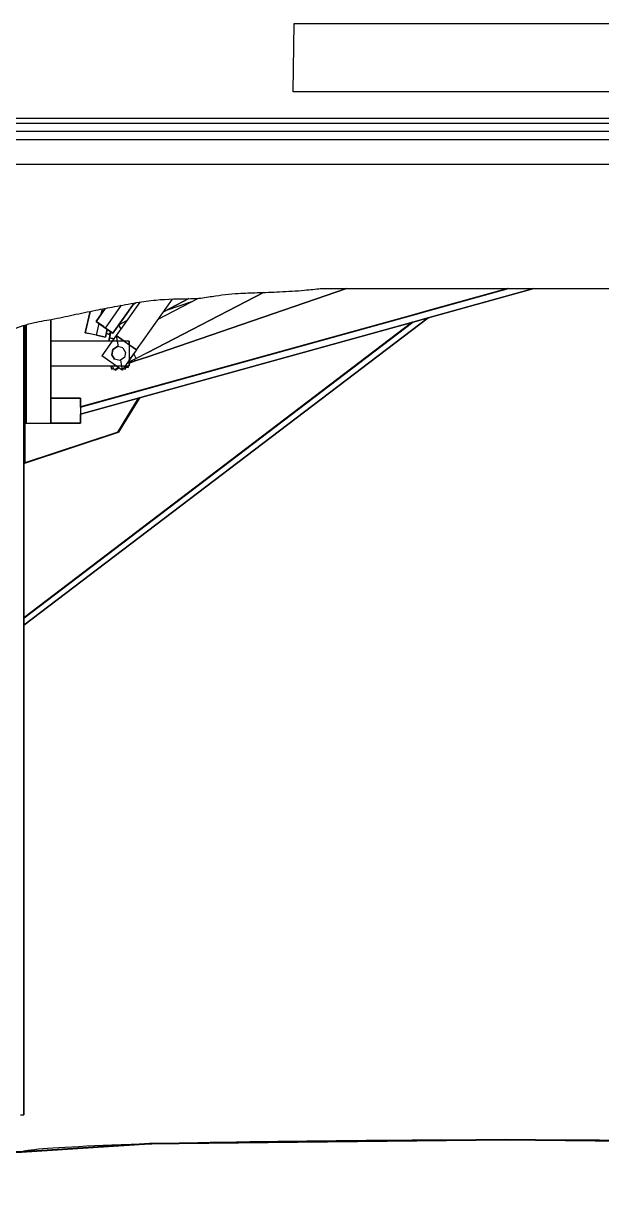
# Model space of a CAD drawing. Extents: x -43 to 90, y 6 to 81.
# Drawn here: x 58.02 to 61.52, y 61.09 to 68.19 of the extents above; entities that cross this region are included whole.
import ezdxf

# ---------------------------------------------------------------- set-up
doc = ezdxf.new("R2010")
doc.units = 0
doc.header["$LTSCALE"] = 0.1
doc.header["$MEASUREMENT"] = 0
doc.layers.add('cobertura nova', color=4, linetype='CONTINUOUS')
doc.layers.add('visto', color=9, linetype='CONTINUOUS')
doc.layers.add('cortado', color=7, linetype='CONTINUOUS', lineweight=40)

msp = doc.modelspace()

# ---------------------------------------------------------------- linework, layer by layer
at = {"layer": 'cobertura nova'}
for p, q in [((59.9748, 66.588), (58.7703, 66.1751)), ((58.7703, 66.1751), (59.9748, 66.588)), ((58.7703, 66.1751), (59.9748, 66.588)), ((59.9748, 66.588), (58.7703, 66.1751)), ((59.9748, 66.588), (58.7703, 66.1751)), ((58.7703, 66.1751), (59.9748, 66.588)), ((58.7703, 66.1751), (59.9748, 66.588)), ((59.9748, 66.588), (58.7703, 66.1751)), ((58.7703, 66.1751), (59.9748, 66.588)), ((60.9503, 66.5881), (60.4629, 66.4529)), ((60.4629, 66.4529), (60.9503, 66.5881)), ((60.955, 66.5881), (60.4675, 66.4529)), ((60.4675, 66.4107), (61.1074, 66.5881)), ((60.4675, 66.4529), (60.955, 66.5881)), ((61.1074, 66.5881), (60.4675, 66.4107)), ((60.4676, 66.4107), (61.1074, 66.5881)), ((58.723, 66.506), (58.6256, 66.3682)), ((58.6834, 66.4932), (58.7013, 66.5025)), ((58.7482, 66.2816), (58.9198, 66.5246)), ((58.7482, 66.2816), (58.9198, 66.5246)), ((58.7712, 66.2013), (59.4717, 66.5644)), ((59.4717, 66.5644), (58.7712, 66.2013)), ((58.8336, 66.4026), (59.0775, 66.529)), ((58.865, 66.447), (59.019, 66.5269)), ((58.865, 66.447), (59.0191, 66.5269)), ((59.0191, 66.5269), (58.865, 66.447)), ((58.865, 66.447), (59.0191, 66.5269)), ((59.0191, 66.5269), (58.865, 66.447)), ((59.0191, 66.5269), (58.865, 66.447)), ((58.865, 66.447), (59.0191, 66.5269)), ((59.0191, 66.5269), (58.865, 66.447)), ((58.865, 66.447), (59.0191, 66.5269)), ((58.865, 66.447), (59.0191, 66.5269)), ((59.0191, 66.5269), (58.865, 66.447)), ((58.865, 66.447), (59.0191, 66.5269)), ((59.0191, 66.5269), (58.865, 66.447)), ((59.0191, 66.5269), (58.865, 66.447)), ((59.0191, 66.5269), (58.865, 66.447)), ((58.865, 66.447), (59.0191, 66.5269)), ((58.865, 66.447), (59.0191, 66.5269)), ((59.0191, 66.5269), (58.865, 66.447)), ((58.865, 66.447), (59.0191, 66.5269)), ((59.0191, 66.5269), (58.865, 66.447)), ((58.865, 66.447), (59.0191, 66.5269)), ((59.0191, 66.5269), (58.865, 66.447)), ((58.865, 66.447), (59.0191, 66.5269)), ((58.865, 66.447), (59.0191, 66.5269)), ((58.865, 66.447), (59.0191, 66.5269)), ((58.865, 66.447), (59.0191, 66.5269)), ((59.0191, 66.5269), (58.865, 66.447)), ((58.865, 66.447), (59.0191, 66.5269)), ((58.865, 66.447), (59.0191, 66.5269)), ((59.0191, 66.5269), (58.865, 66.447)), ((58.865, 66.447), (59.0191, 66.5269)), ((58.865, 66.447), (59.0191, 66.5269)), ((59.0191, 66.5269), (58.865, 66.447)), ((59.0191, 66.5269), (58.865, 66.447)), ((59.0191, 66.5269), (58.865, 66.447)), ((58.865, 66.447), (59.0191, 66.5269)), ((58.865, 66.447), (59.0191, 66.5269)), ((59.0191, 66.5269), (58.865, 66.447)), ((59.0191, 66.5269), (58.865, 66.447)), ((58.8838, 66.4568), (59.044, 66.5117)), ((58.3925, 66.3207), (58.4209, 66.4497)), ((58.4209, 66.4497), (58.3925, 66.3207)), ((58.4573, 66.3891), (58.5128, 66.4677)), ((58.5128, 66.4677), (58.4573, 66.3891)), ((58.4892, 66.4343), (58.4959, 66.4645)), ((58.5145, 66.3487), (58.6118, 66.4865)), ((58.5591, 66.3172), (58.6884, 66.5003)), ((58.6884, 66.5003), (58.5591, 66.3172)), ((58.6884, 66.5003), (58.5591, 66.3172)), ((58.5591, 66.3172), (58.6884, 66.5003)), ((58.6884, 66.5003), (58.5591, 66.3172)), ((58.5591, 66.3172), (58.6884, 66.5003)), ((58.5591, 66.3172), (58.6884, 66.5003)), ((58.5591, 66.3172), (58.6884, 66.5003)), ((58.6884, 66.5003), (58.5591, 66.3172)), ((58.5591, 66.3172), (58.6884, 66.5003)), ((58.5591, 66.3172), (58.6884, 66.5003)), ((58.6884, 66.5003), (58.5591, 66.3172)), ((58.6884, 66.5003), (58.5591, 66.3172)), ((58.5591, 66.3172), (58.6884, 66.5003)), ((58.5591, 66.3172), (58.6884, 66.5003)), ((58.6884, 66.5003), (58.5591, 66.3172)), ((58.5591, 66.3172), (58.6884, 66.5003)), ((58.6884, 66.5003), (58.5591, 66.3172)), ((58.6884, 66.5003), (58.5591, 66.3172)), ((58.6884, 66.5003), (58.5591, 66.3172)), ((58.5591, 66.3172), (58.6884, 66.5003)), ((58.5591, 66.3172), (58.6884, 66.5003)), ((58.6884, 66.5003), (58.5591, 66.3172)), ((58.5591, 66.3172), (58.6884, 66.5003)), ((58.6884, 66.5003), (58.5591, 66.3172)), ((58.5591, 66.3172), (58.6884, 66.5003)), ((58.6884, 66.5003), (58.5591, 66.3172)), ((58.5591, 66.3172), (58.6884, 66.5003)), ((58.5591, 66.3172), (58.6884, 66.5003)), ((58.6884, 66.5003), (58.5591, 66.3172)), ((58.6884, 66.5003), (58.5591, 66.3172)), ((58.6884, 66.5003), (58.5591, 66.3172)), ((58.5591, 66.3172), (58.6884, 66.5003)), ((58.5591, 66.3172), (58.6884, 66.5003)), ((58.6884, 66.5003), (58.5591, 66.3172)), ((58.5591, 66.3172), (58.6884, 66.5003)), ((58.5591, 66.3172), (58.6884, 66.5003)), ((58.6884, 66.5003), (58.5591, 66.3172)), ((58.6884, 66.5003), (58.5591, 66.3172)), ((60.4629, 66.4529), (60.3712, 66.4275)), ((60.3712, 66.4275), (60.4629, 66.4529)), ((60.4675, 66.4529), (60.3759, 66.4275)), ((60.3759, 66.4275), (60.4675, 66.4529)), ((60.4675, 66.4107), (58.0209, 64.5487)), ((58.0209, 64.5487), (60.4675, 66.4107)), ((60.4675, 66.4107), (58.0209, 64.5487)), ((60.4675, 66.4107), (58.0209, 64.5487)), ((60.4675, 66.4107), (58.0209, 64.5487)), ((60.4675, 66.4107), (58.0209, 64.5487)), ((58.0209, 64.5487), (60.4675, 66.4107)), ((58.0209, 64.5487), (60.4675, 66.4107)), ((58.0209, 64.5909), (60.3759, 66.3853)), ((60.3759, 66.3853), (58.0209, 64.5909)), ((58.0209, 64.5945), (60.3686, 66.3832)), ((60.3686, 66.3832), (58.0209, 64.5945)), ((58.0209, 66.3648), (58.0209, 64.5909)), ((58.0209, 61.5842), (58.0209, 66.3648)), ((58.0209, 66.3648), (58.0209, 61.5842)), ((58.0289, 66.3673), (58.0289, 65.7733)), ((58.0289, 65.7733), (58.0289, 66.3673)), ((58.0335, 66.3687), (58.0335, 65.7733)), ((58.1835, 65.9233), (58.1835, 66.4006)), ((58.1835, 66.4006), (58.1835, 65.9233)), ((58.1835, 65.7733), (58.1835, 66.4006)), ((58.1835, 66.4006), (58.1835, 65.7733)), ((58.1835, 65.7733), (58.1835, 66.4006)), ((60.3759, 66.4275), (58.3635, 65.8694)), ((58.3635, 65.8694), (60.3759, 66.4275)), ((60.3712, 66.4275), (58.3635, 65.8707)), ((58.3635, 65.8707), (60.3712, 66.4275)), ((58.3635, 65.8694), (60.3759, 66.4275)), ((58.3635, 65.8707), (60.3712, 66.4275)), ((60.3759, 66.3853), (58.3635, 65.8272)), ((58.3635, 65.8272), (60.3759, 66.3853)), ((60.3759, 66.3853), (58.3635, 65.8272)), ((58.3635, 65.8272), (60.3759, 66.3853)), ((58.4573, 66.3891), (58.5145, 66.3487)), ((58.4573, 66.3891), (58.5019, 66.3576)), ((58.5145, 66.3487), (58.4573, 66.3891)), ((58.4573, 66.3891), (58.5019, 66.3576)), ((58.5019, 66.3576), (58.4573, 66.3891)), ((58.4573, 66.3891), (58.4573, 66.3891)), ((58.4573, 66.3891), (58.5019, 66.3576)), ((58.5019, 66.3576), (58.4573, 66.3891)), ((58.4573, 66.3891), (58.4573, 66.3891)), ((58.4573, 66.3891), (58.5019, 66.3576)), ((58.5019, 66.3576), (58.4573, 66.3891)), ((58.4573, 66.3891), (58.4573, 66.3891)), ((58.4573, 66.3891), (58.5019, 66.3576)), ((58.5019, 66.3576), (58.4573, 66.3891)), ((58.4573, 66.3891), (58.4573, 66.3891)), ((58.4573, 66.3891), (58.5019, 66.3576)), ((58.5019, 66.3576), (58.4573, 66.3891)), ((58.4573, 66.3891), (58.4573, 66.3891)), ((58.4573, 66.3891), (58.5019, 66.3576)), ((58.5019, 66.3576), (58.4573, 66.3891)), ((58.4573, 66.3891), (58.4573, 66.3891)), ((58.4573, 66.3891), (58.5019, 66.3576)), ((58.5019, 66.3576), (58.4573, 66.3891)), ((58.4573, 66.3891), (58.4573, 66.3891)), ((58.4573, 66.3891), (58.5019, 66.3576)), ((58.5019, 66.3576), (58.4573, 66.3891)), ((58.4573, 66.3891), (58.4573, 66.3891)), ((58.4573, 66.3891), (58.5019, 66.3576)), ((58.5019, 66.3576), (58.4573, 66.3891)), ((58.4573, 66.3891), (58.4573, 66.3891)), ((58.4573, 66.3891), (58.5019, 66.3576)), ((58.5019, 66.3576), (58.4573, 66.3891)), ((58.4573, 66.3891), (58.4573, 66.3891)), ((58.4573, 66.3891), (58.5019, 66.3576)), ((58.5019, 66.3576), (58.4573, 66.3891)), ((58.4573, 66.3891), (58.4573, 66.3891)), ((58.4573, 66.3891), (58.5019, 66.3576)), ((58.5019, 66.3576), (58.4573, 66.3891)), ((58.4573, 66.3891), (58.4573, 66.3891)), ((58.4573, 66.3891), (58.5019, 66.3576)), ((58.4608, 66.3056), (58.4763, 66.3757)), ((58.6257, 66.3681), (58.5795, 66.3028)), ((58.5947, 66.3677), (58.6077, 66.3427)), ((58.6077, 66.3427), (58.5947, 66.3677)), ((58.5947, 66.3677), (58.6077, 66.3427)), ((58.6077, 66.3427), (58.5947, 66.3677)), ((58.5947, 66.3677), (58.6077, 66.3427)), ((58.6077, 66.3427), (58.5947, 66.3677)), ((58.5947, 66.3677), (58.6077, 66.3427)), ((58.6077, 66.3427), (58.5947, 66.3677)), ((58.5947, 66.3677), (58.6077, 66.3427)), ((58.6077, 66.3427), (58.5947, 66.3677)), ((58.6077, 66.3427), (58.5948, 66.3677)), ((58.5948, 66.3677), (58.6077, 66.3427)), ((58.6077, 66.3427), (58.5948, 66.3677)), ((58.5948, 66.3677), (58.6077, 66.3427)), ((58.6077, 66.3427), (58.5948, 66.3677)), ((58.5948, 66.3677), (58.6077, 66.3427)), ((58.6077, 66.3427), (58.5948, 66.3677)), ((58.5948, 66.3677), (58.6077, 66.3427)), ((58.6077, 66.3427), (58.5948, 66.3677)), ((58.5947, 66.3677), (58.6077, 66.3427)), ((58.6077, 66.3427), (58.5947, 66.3677)), ((58.5947, 66.3677), (58.6077, 66.3427)), ((58.6077, 66.3427), (58.5947, 66.3677)), ((58.5947, 66.3677), (58.6077, 66.3427)), ((58.6077, 66.3427), (58.5947, 66.3677)), ((58.5947, 66.3677), (58.6077, 66.3427)), ((58.6077, 66.3427), (58.5947, 66.3677)), ((58.5955, 66.3688), (58.6438, 66.3938)), ((60.3759, 66.3853), (60.4675, 66.4107)), ((60.4675, 66.4107), (60.3759, 66.3853)), ((60.4675, 66.4107), (60.4675, 66.4107)), ((60.4675, 66.4107), (60.4675, 66.4107)), ((60.4675, 66.4107), (60.4675, 66.4107)), ((60.4675, 66.4107), (60.4675, 66.4107)), ((58.4608, 66.3056), (58.3925, 66.3207)), ((58.3925, 66.3207), (58.4185, 66.3149)), ((58.3925, 66.3207), (58.3925, 66.3207)), ((58.5142, 66.2938), (58.4608, 66.3056)), ((58.4608, 66.3056), (58.5142, 66.2938)), ((58.5795, 66.3028), (58.493, 66.1803)), ((58.5019, 66.3576), (58.5019, 66.3576)), ((58.5019, 66.3576), (58.5019, 66.3576)), ((58.5019, 66.3576), (58.5019, 66.3576)), ((58.5019, 66.3576), (58.5019, 66.3576)), ((58.5019, 66.3576), (58.5019, 66.3576)), ((58.5019, 66.3576), (58.5019, 66.3576)), ((58.5019, 66.3576), (58.5019, 66.3576)), ((58.5019, 66.3576), (58.5019, 66.3576)), ((58.5019, 66.3576), (58.5019, 66.3576)), ((58.5019, 66.3576), (58.5019, 66.3576)), ((58.5019, 66.3576), (58.5019, 66.3576)), ((58.5019, 66.3576), (58.5019, 66.3576)), ((58.5019, 66.3576), (58.5019, 66.3576)), ((58.5019, 66.3576), (58.5019, 66.3576)), ((58.5019, 66.3576), (58.5019, 66.3576)), ((58.5142, 66.2938), (58.5247, 66.3415)), ((58.5142, 66.2939), (58.5247, 66.3415)), ((58.5247, 66.3415), (58.5142, 66.2939)), ((58.5142, 66.2938), (58.5247, 66.3415)), ((58.5247, 66.3415), (58.5142, 66.2939)), ((58.5247, 66.3415), (58.5142, 66.2938)), ((58.5142, 66.2939), (58.5247, 66.3415)), ((58.5247, 66.3415), (58.5142, 66.2939)), ((58.5142, 66.2939), (58.5247, 66.3415)), ((58.5142, 66.2938), (58.5247, 66.3415)), ((58.5247, 66.3415), (58.5142, 66.2939)), ((58.5142, 66.2939), (58.5247, 66.3415)), ((58.5247, 66.3415), (58.5142, 66.2939)), ((58.5142, 66.2939), (58.5247, 66.3415)), ((58.5142, 66.2939), (58.5247, 66.3415)), ((58.5247, 66.3415), (58.5142, 66.2939)), ((58.5247, 66.3415), (58.5142, 66.2939)), ((58.5142, 66.2939), (58.5247, 66.3415)), ((58.5142, 66.2939), (58.5247, 66.3415)), ((58.5247, 66.3415), (58.5142, 66.2939)), ((58.5247, 66.3415), (58.5142, 66.2939)), ((58.5142, 66.2938), (58.5247, 66.3415)), ((58.5142, 66.2939), (58.5247, 66.3415)), ((58.5247, 66.3415), (58.5142, 66.2939)), ((58.5142, 66.2938), (58.5247, 66.3415)), ((58.5142, 66.2939), (58.5247, 66.3415)), ((58.5247, 66.3415), (58.5142, 66.2939)), ((58.5142, 66.2939), (58.5247, 66.3415)), ((58.5142, 66.2939), (58.5247, 66.3415)), ((58.5247, 66.3415), (58.5142, 66.2939)), ((58.5142, 66.2939), (58.5247, 66.3415)), ((58.5247, 66.3415), (58.5142, 66.2939)), ((58.5142, 66.2939), (58.5247, 66.3415)), ((58.5142, 66.2939), (58.5247, 66.3415)), ((58.5247, 66.3415), (58.5142, 66.2939)), ((58.5247, 66.3415), (58.5142, 66.2939)), ((58.5247, 66.3415), (58.5142, 66.2938)), ((58.5142, 66.2939), (58.5247, 66.3415)), ((58.5247, 66.3415), (58.5142, 66.2939)), ((58.5247, 66.3415), (58.5142, 66.2938)), ((58.5142, 66.2939), (58.5142, 66.2938)), ((58.5142, 66.2939), (58.5142, 66.2938)), ((58.5142, 66.2939), (58.5142, 66.2938)), ((58.5142, 66.2939), (58.5142, 66.2938)), ((58.5142, 66.2938), (58.5142, 66.2939)), ((58.5142, 66.2939), (58.5142, 66.2938)), ((58.5142, 66.2939), (58.5142, 66.2938)), ((58.5142, 66.2938), (58.5142, 66.2939)), ((58.5142, 66.2939), (58.5142, 66.2938)), ((58.5142, 66.2938), (58.5142, 66.2939)), ((58.5142, 66.2939), (58.5142, 66.2938)), ((58.5142, 66.2939), (58.5142, 66.2938)), ((58.5142, 66.2938), (58.5142, 66.2939)), ((58.5142, 66.2938), (58.5142, 66.2939)), ((58.5142, 66.2939), (58.5142, 66.2938)), ((58.5142, 66.2938), (58.5142, 66.2939)), ((58.5142, 66.2938), (58.5142, 66.2939)), ((58.5142, 66.2938), (58.5142, 66.2938)), ((58.5142, 66.2939), (58.5142, 66.2939)), ((58.5142, 66.2939), (58.5142, 66.2939)), ((58.5142, 66.2939), (58.5142, 66.2939)), ((58.5142, 66.2939), (58.5142, 66.2939)), ((58.5142, 66.2939), (58.5142, 66.2939)), ((58.5142, 66.2939), (58.5142, 66.2939)), ((58.5142, 66.2939), (58.5142, 66.2939)), ((58.5142, 66.2939), (58.5142, 66.2939)), ((58.5142, 66.2939), (58.5142, 66.2939)), ((58.5142, 66.2939), (58.5142, 66.2939)), ((58.5142, 66.2939), (58.5142, 66.2939)), ((58.5142, 66.2939), (58.5142, 66.2939)), ((58.5142, 66.2939), (58.5142, 66.2939)), ((58.5142, 66.2939), (58.5142, 66.2939)), ((58.5142, 66.2939), (58.5142, 66.2939)), ((58.5142, 66.2939), (58.5142, 66.2939)), ((58.5142, 66.2939), (58.5142, 66.2939)), ((58.5142, 66.2939), (58.5142, 66.2939)), ((58.5142, 66.2939), (58.5142, 66.2939)), ((58.5142, 66.2939), (58.5142, 66.2939)), ((58.5142, 66.2939), (58.5142, 66.2939)), ((58.5142, 66.2939), (58.5142, 66.2939)), ((58.5142, 66.2939), (58.5142, 66.2939)), ((58.5142, 66.2939), (58.5142, 66.2939)), ((58.5142, 66.2939), (58.5142, 66.2939)), ((58.5142, 66.2939), (58.5142, 66.2939)), ((58.5142, 66.2939), (58.5142, 66.2939)), ((58.5142, 66.2939), (58.5142, 66.2939)), ((58.5142, 66.2938), (58.5142, 66.2938)), ((58.5142, 66.2938), (58.5142, 66.2938)), ((58.5142, 66.2938), (58.5142, 66.2938)), ((58.5142, 66.2938), (58.5142, 66.2938)), ((58.5142, 66.2938), (58.5142, 66.2938)), ((58.5142, 66.2938), (58.5142, 66.2938)), ((58.5142, 66.2938), (58.5142, 66.2938)), ((58.5142, 66.2938), (58.5142, 66.2938)), ((58.5142, 66.2938), (58.5142, 66.2938)), ((58.5142, 66.2938), (58.5142, 66.2938)), ((58.5142, 66.2938), (58.5142, 66.2938)), ((58.5142, 66.2938), (58.5142, 66.2938)), ((58.5142, 66.2938), (58.5142, 66.2938)), ((58.5142, 66.2938), (58.5142, 66.2938)), ((58.5142, 66.2938), (58.5142, 66.2938)), ((58.5142, 66.2938), (58.5142, 66.2938)), ((58.5142, 66.2938), (58.5142, 66.2938)), ((58.5142, 66.2938), (58.5142, 66.2938)), ((58.5142, 66.2938), (58.5142, 66.2938)), ((58.5142, 66.2938), (58.5142, 66.2938)), ((58.5142, 66.2938), (58.5142, 66.2938)), ((58.5142, 66.2938), (58.5142, 66.2938)), ((58.5142, 66.2938), (58.5142, 66.2938)), ((58.5142, 66.2938), (58.5142, 66.2938)), ((58.5142, 66.2938), (58.5142, 66.2938)), ((58.5142, 66.2938), (58.5142, 66.2938)), ((58.5142, 66.2938), (58.5142, 66.2938)), ((58.5142, 66.2938), (58.5142, 66.2938)), ((58.5142, 66.2938), (58.5142, 66.2938)), ((58.5142, 66.2938), (58.5142, 66.2938)), ((58.5142, 66.2938), (58.5142, 66.2938)), ((58.5591, 66.3172), (58.5145, 66.3487)), ((58.5145, 66.3487), (58.5591, 66.3172)), ((58.5566, 66.319), (58.5145, 66.3487)), ((58.5145, 66.3487), (58.5145, 66.3487)), ((58.5145, 66.3487), (58.5591, 66.3172)), ((58.5591, 66.3172), (58.5145, 66.3487)), ((58.5145, 66.3487), (58.5145, 66.3487)), ((58.5145, 66.3487), (58.5591, 66.3172)), ((58.5591, 66.3172), (58.5145, 66.3487)), ((58.5145, 66.3487), (58.5145, 66.3487)), ((58.5145, 66.3487), (58.5591, 66.3172)), ((58.5591, 66.3172), (58.5145, 66.3487)), ((58.5145, 66.3487), (58.5145, 66.3487)), ((58.5145, 66.3487), (58.5591, 66.3172)), ((58.5591, 66.3172), (58.5145, 66.3487)), ((58.5145, 66.3487), (58.5145, 66.3487)), ((58.5145, 66.3487), (58.5591, 66.3172)), ((58.5591, 66.3172), (58.5145, 66.3487)), ((58.5145, 66.3487), (58.5145, 66.3487)), ((58.5145, 66.3487), (58.5591, 66.3172)), ((58.5591, 66.3172), (58.5145, 66.3487)), ((58.5145, 66.3487), (58.5145, 66.3487)), ((58.5145, 66.3487), (58.5591, 66.3172)), ((58.5591, 66.3172), (58.5145, 66.3487)), ((58.5145, 66.3487), (58.5145, 66.3487)), ((58.5145, 66.3487), (58.5591, 66.3172)), ((58.5591, 66.3172), (58.5145, 66.3487)), ((58.5145, 66.3487), (58.5145, 66.3487)), ((58.5145, 66.3487), (58.5591, 66.3172)), ((58.5591, 66.3172), (58.5145, 66.3487)), ((58.5145, 66.3487), (58.5145, 66.3487)), ((58.5145, 66.3487), (58.5591, 66.3172)), ((58.5591, 66.3172), (58.5145, 66.3487)), ((58.5145, 66.3487), (58.5145, 66.3487)), ((58.5145, 66.3487), (58.5591, 66.3172)), ((58.5591, 66.3172), (58.5145, 66.3487)), ((58.5145, 66.3487), (58.5145, 66.3487)), ((58.5145, 66.3487), (58.5591, 66.3172)), ((58.5591, 66.3172), (58.5145, 66.3487)), ((58.5194, 66.3175), (58.5378, 66.309)), ((58.5378, 66.309), (58.5194, 66.3175)), ((58.5194, 66.3175), (58.5378, 66.309)), ((58.5378, 66.309), (58.5194, 66.3175)), ((58.5194, 66.3175), (58.5378, 66.309)), ((58.5378, 66.309), (58.5194, 66.3175)), ((58.5194, 66.3175), (58.5378, 66.309)), ((58.5378, 66.309), (58.5194, 66.3175)), ((58.5194, 66.3175), (58.5378, 66.309)), ((58.5378, 66.309), (58.5194, 66.3175)), ((58.5194, 66.3175), (58.5378, 66.309)), ((58.5378, 66.309), (58.5194, 66.3175)), ((58.5194, 66.3175), (58.5378, 66.309)), ((58.5378, 66.309), (58.5194, 66.3175)), ((58.5194, 66.3175), (58.5378, 66.309)), ((58.5378, 66.309), (58.5194, 66.3175)), ((58.5194, 66.3175), (58.5378, 66.309)), ((58.5378, 66.309), (58.5194, 66.3175)), ((58.5194, 66.3175), (58.5378, 66.309)), ((58.5378, 66.309), (58.5194, 66.3175)), ((58.5194, 66.3175), (58.5378, 66.309)), ((58.5378, 66.309), (58.5194, 66.3175)), ((58.5194, 66.3175), (58.5378, 66.309)), ((58.5378, 66.309), (58.5194, 66.3175)), ((58.5194, 66.3175), (58.5378, 66.309)), ((58.5378, 66.309), (58.5194, 66.3175)), ((58.5343, 66.2692), (58.5386, 66.2885)), ((58.5386, 66.2885), (58.5343, 66.2692)), ((58.5378, 66.309), (58.546, 66.3265)), ((58.546, 66.3265), (58.5378, 66.309)), ((58.546, 66.3265), (58.5378, 66.309)), ((58.546, 66.3265), (58.5378, 66.309)), ((58.546, 66.3265), (58.5378, 66.309)), ((58.5378, 66.309), (58.546, 66.3265)), ((58.5378, 66.309), (58.546, 66.3265)), ((58.5378, 66.309), (58.546, 66.3265)), ((58.546, 66.3265), (58.5378, 66.309)), ((58.546, 66.3265), (58.5378, 66.309)), ((58.546, 66.3265), (58.5378, 66.309)), ((58.5378, 66.309), (58.546, 66.3265)), ((58.5378, 66.309), (58.546, 66.3265)), ((58.546, 66.3265), (58.5378, 66.309)), ((58.5378, 66.309), (58.546, 66.3265)), ((58.546, 66.3265), (58.5378, 66.309)), ((58.5378, 66.309), (58.546, 66.3265)), ((58.5378, 66.309), (58.546, 66.3265)), ((58.5378, 66.309), (58.546, 66.3265)), ((58.5378, 66.309), (58.546, 66.3265)), ((58.546, 66.3265), (58.5378, 66.309)), ((58.546, 66.3265), (58.5378, 66.309)), ((58.5378, 66.309), (58.546, 66.3265)), ((58.5378, 66.309), (58.546, 66.3265)), ((58.546, 66.3265), (58.5378, 66.309)), ((58.546, 66.3265), (58.5378, 66.309)), ((58.5378, 66.309), (58.546, 66.3265)), ((58.5378, 66.309), (58.546, 66.3265)), ((58.546, 66.3265), (58.5378, 66.309)), ((58.5378, 66.309), (58.546, 66.3265)), ((58.5378, 66.309), (58.546, 66.3265)), ((58.546, 66.3265), (58.5378, 66.309)), ((58.5378, 66.309), (58.546, 66.3265)), ((58.546, 66.3265), (58.5378, 66.309)), ((58.5378, 66.309), (58.546, 66.3265)), ((58.5378, 66.309), (58.546, 66.3265)), ((58.546, 66.3265), (58.5378, 66.309)), ((58.546, 66.3265), (58.5378, 66.309)), ((58.546, 66.3265), (58.5378, 66.309)), ((58.5378, 66.309), (58.546, 66.3265)), ((58.546, 66.3265), (58.5378, 66.309)), ((58.5378, 66.309), (58.5378, 66.309)), ((58.5378, 66.309), (58.5378, 66.309)), ((58.5378, 66.309), (58.5378, 66.309)), ((58.5378, 66.309), (58.5378, 66.309)), ((58.5378, 66.309), (58.5378, 66.309)), ((58.5378, 66.309), (58.5378, 66.309)), ((58.5378, 66.309), (58.5378, 66.309)), ((58.5378, 66.309), (58.5378, 66.309)), ((58.5378, 66.309), (58.5378, 66.309)), ((58.5378, 66.309), (58.5378, 66.309)), ((58.5378, 66.309), (58.5378, 66.309)), ((58.5378, 66.309), (58.5378, 66.309)), ((58.5378, 66.309), (58.5378, 66.309)), ((58.5378, 66.309), (58.5378, 66.309)), ((58.5378, 66.309), (58.5378, 66.309)), ((58.5378, 66.309), (58.5378, 66.309)), ((58.5378, 66.309), (58.5378, 66.309)), ((58.5378, 66.309), (58.5378, 66.309)), ((58.5378, 66.309), (58.5378, 66.309)), ((58.5378, 66.309), (58.5378, 66.309)), ((58.5378, 66.309), (58.5378, 66.309)), ((58.5378, 66.309), (58.5378, 66.309)), ((58.5378, 66.309), (58.5378, 66.309)), ((58.5378, 66.309), (58.5378, 66.309)), ((58.5378, 66.309), (58.5378, 66.309)), ((58.5378, 66.309), (58.5378, 66.309)), ((58.5378, 66.309), (58.5378, 66.309)), ((58.5378, 66.309), (58.5378, 66.309)), ((58.5378, 66.309), (58.5378, 66.309)), ((58.5378, 66.309), (58.5378, 66.309)), ((58.5378, 66.309), (58.5378, 66.309)), ((58.5378, 66.309), (58.5378, 66.309)), ((58.5378, 66.309), (58.5378, 66.309)), ((58.5378, 66.309), (58.5378, 66.309)), ((58.5378, 66.309), (58.5378, 66.309)), ((58.5378, 66.309), (58.5378, 66.309)), ((58.5378, 66.309), (58.5378, 66.309)), ((58.5378, 66.309), (58.5378, 66.309)), ((58.5378, 66.309), (58.5378, 66.309)), ((58.5378, 66.309), (58.5378, 66.309)), ((58.5378, 66.309), (58.5378, 66.309)), ((58.5378, 66.309), (58.5378, 66.309)), ((58.5378, 66.309), (58.5378, 66.309)), ((58.5386, 66.2885), (58.5468, 66.3259)), ((58.5468, 66.3259), (58.5386, 66.2885)), ((58.5652, 66.2826), (58.5386, 66.2885)), ((58.5386, 66.2885), (58.5652, 66.2826)), ((58.5386, 66.2885), (58.5386, 66.2885)), ((58.5386, 66.2885), (58.5386, 66.2885)), ((58.5591, 66.3172), (58.5591, 66.3172)), ((58.5591, 66.3172), (58.5591, 66.3172)), ((58.5591, 66.3172), (58.5591, 66.3172)), ((58.5591, 66.3172), (58.5591, 66.3172)), ((58.5591, 66.3172), (58.5591, 66.3172)), ((58.5591, 66.3172), (58.5591, 66.3172)), ((58.5591, 66.3172), (58.5591, 66.3172)), ((58.5591, 66.3172), (58.5591, 66.3172)), ((58.5591, 66.3172), (58.5591, 66.3172)), ((58.5591, 66.3172), (58.5591, 66.3172)), ((58.5591, 66.3172), (58.5591, 66.3172)), ((58.5591, 66.3172), (58.5591, 66.3172)), ((58.5591, 66.3172), (58.5591, 66.3172)), ((58.5591, 66.3172), (58.5591, 66.3172)), ((58.5591, 66.3172), (58.5591, 66.3172)), ((58.5591, 66.3172), (58.5591, 66.3172)), ((58.5591, 66.3172), (58.5591, 66.3172)), ((58.5591, 66.3172), (58.5591, 66.3172)), ((58.5591, 66.3172), (58.5591, 66.3172)), ((58.5591, 66.3172), (58.5591, 66.3172)), ((58.5591, 66.3172), (58.5591, 66.3172)), ((58.5591, 66.3172), (58.5591, 66.3172)), ((58.5591, 66.3172), (58.5591, 66.3172)), ((58.5591, 66.3172), (58.5591, 66.3172)), ((58.5591, 66.3172), (58.5591, 66.3172)), ((58.5591, 66.3172), (58.5591, 66.3172)), ((58.5591, 66.3172), (58.5591, 66.3172)), ((58.5591, 66.3172), (58.5591, 66.3172)), ((58.5591, 66.3172), (58.5591, 66.3172)), ((58.5591, 66.3172), (58.5591, 66.3172)), ((58.5591, 66.3172), (58.5591, 66.3172)), ((58.5591, 66.3172), (58.5591, 66.3172)), ((58.5591, 66.3172), (58.5591, 66.3172)), ((58.5591, 66.3172), (58.5591, 66.3172)), ((58.5591, 66.3172), (58.5591, 66.3172)), ((58.5591, 66.3172), (58.5591, 66.3172)), ((58.5591, 66.3172), (58.5591, 66.3172)), ((58.5591, 66.3172), (58.5591, 66.3172)), ((58.5591, 66.3172), (58.5591, 66.3172)), ((58.5591, 66.3172), (58.5591, 66.3172)), ((58.5591, 66.3172), (58.5591, 66.3172)), ((58.5591, 66.3172), (58.5591, 66.3172)), ((58.5795, 66.3028), (58.702, 66.2163)), ((58.5795, 66.3028), (58.5911, 66.2354)), ((58.5795, 66.3028), (58.5795, 66.3028)), ((58.5795, 66.3028), (58.5795, 66.3028)), ((58.6271, 66.2692), (58.5795, 66.3028)), ((58.6271, 66.2692), (58.5795, 66.3028)), ((58.0289, 66.2692), (58.0289, 66.2692)), ((58.0289, 66.2692), (58.0289, 66.1192)), ((58.6589, 66.2692), (58.1835, 66.2692)), ((58.5525, 66.187), (58.5597, 66.2188)), ((58.5597, 66.2188), (58.5525, 66.187)), ((58.5874, 66.2363), (58.5597, 66.2188)), ((58.5597, 66.2188), (58.5874, 66.2363)), ((58.5874, 66.2363), (58.5874, 66.2363)), ((58.6192, 66.2291), (58.5874, 66.2363)), ((58.6056, 66.2844), (58.6056, 66.2844)), ((58.6193, 66.2291), (58.6192, 66.2291)), ((58.6192, 66.2291), (58.6367, 66.2014)), ((58.6589, 66.2692), (58.6589, 66.2692)), ((58.6589, 66.2692), (58.6589, 66.2692)), ((58.6589, 66.2692), (58.6589, 66.2692)), ((58.6589, 66.2692), (58.6589, 66.2692)), ((58.6589, 66.2692), (58.6589, 66.2692)), ((58.6589, 66.2692), (58.6589, 66.1192)), ((58.6589, 66.2692), (58.6589, 66.2467)), ((58.6589, 66.2692), (58.6589, 66.2692)), ((58.6589, 66.2692), (58.6589, 66.2467)), ((58.6589, 66.2467), (58.6589, 66.2692)), ((58.6589, 66.2467), (58.6589, 66.2692)), ((58.6589, 66.2692), (58.6589, 66.2692)), ((58.702, 66.2163), (58.6589, 66.2467)), ((58.702, 66.2163), (58.6589, 66.2467)), ((58.702, 66.2163), (58.7482, 66.2816)), ((58.7482, 66.2816), (58.7482, 66.2816)), ((58.6155, 66.0938), (58.493, 66.1803)), ((58.57, 66.1593), (58.5525, 66.187)), ((58.5525, 66.187), (58.57, 66.1593)), ((58.6018, 66.1521), (58.57, 66.1593)), ((58.6295, 66.1696), (58.6018, 66.1521)), ((58.6018, 66.1521), (58.6019, 66.1521)), ((58.6051, 66.1542), (58.6155, 66.0938)), ((58.702, 66.2163), (58.6155, 66.0938)), ((58.6367, 66.2014), (58.6295, 66.1696)), ((58.6295, 66.1696), (58.6295, 66.1696)), ((58.6295, 66.1696), (58.6295, 66.1696)), ((58.6367, 66.2014), (58.6367, 66.2014)), ((58.6367, 66.2014), (58.6367, 66.2014)), ((58.702, 66.2163), (58.6589, 66.1552)), ((58.7001, 66.1644), (58.6589, 66.1431)), ((58.7002, 66.1644), (58.6589, 66.143)), ((58.6589, 66.1552), (58.6589, 66.1192)), ((58.6589, 66.1552), (58.6589, 66.1192)), ((58.6589, 66.1192), (58.6589, 66.1552)), ((58.6589, 66.1192), (58.6589, 66.1552)), ((58.6589, 66.1369), (58.6946, 66.1492)), ((58.6946, 66.1492), (58.6589, 66.1369)), ((58.6589, 66.1369), (58.6946, 66.1492)), ((58.6946, 66.1492), (58.6589, 66.1369)), ((58.6589, 66.137), (58.6946, 66.1492)), ((58.6946, 66.1492), (58.6589, 66.137)), ((58.7001, 66.1644), (58.6854, 66.1928)), ((58.6946, 66.1492), (58.691, 66.1597)), ((58.7703, 66.1751), (58.6946, 66.1492)), ((58.6946, 66.1492), (58.7703, 66.1751)), ((58.7703, 66.1751), (58.6946, 66.1492)), ((58.7703, 66.1751), (58.6946, 66.1492)), ((58.6946, 66.1492), (58.7703, 66.1751)), ((58.6946, 66.1492), (58.6946, 66.1492)), ((58.6946, 66.1492), (58.6946, 66.1492)), ((58.6946, 66.1492), (58.6946, 66.1492)), ((58.6946, 66.1492), (58.6946, 66.1492)), ((58.6946, 66.1492), (58.6946, 66.1492)), ((58.6946, 66.1492), (58.6946, 66.1492)), ((58.6946, 66.1492), (58.6946, 66.1492)), ((58.6946, 66.1492), (58.6946, 66.1492)), ((58.6946, 66.1492), (58.6946, 66.1492)), ((58.6946, 66.1492), (58.6946, 66.1492)), ((58.6946, 66.1492), (58.6946, 66.1492)), ((58.6946, 66.1492), (58.6946, 66.1492)), ((58.6946, 66.1492), (58.6946, 66.1492)), ((58.6946, 66.1492), (58.6946, 66.1492)), ((58.6946, 66.1492), (58.6946, 66.1492)), ((58.6946, 66.1492), (58.6946, 66.1492)), ((58.6946, 66.1492), (58.6946, 66.1492)), ((58.6946, 66.1492), (58.6946, 66.1492)), ((58.6946, 66.1492), (58.6946, 66.1492)), ((58.6946, 66.1492), (58.6946, 66.1492)), ((58.6946, 66.1492), (58.6946, 66.1492)), ((58.6946, 66.1492), (58.6946, 66.1492)), ((58.6946, 66.1492), (58.6946, 66.1492)), ((58.6946, 66.1492), (58.6946, 66.1492)), ((58.7712, 66.2013), (58.7001, 66.1644)), ((58.7001, 66.1644), (58.7001, 66.1644)), ((58.7001, 66.1644), (58.7002, 66.1644)), ((58.7002, 66.1644), (58.7002, 66.1644)), ((58.7703, 66.1751), (58.7703, 66.1751)), ((58.7703, 66.1751), (58.7703, 66.1751)), ((58.7703, 66.1751), (58.7703, 66.1751)), ((58.7703, 66.1751), (58.7703, 66.1751)), ((58.7703, 66.1751), (58.7703, 66.1751)), ((58.7703, 66.1751), (58.7703, 66.1751)), ((58.7703, 66.1751), (58.7703, 66.1751)), ((58.7703, 66.1751), (58.7703, 66.1751)), ((58.7703, 66.1751), (58.7703, 66.1751)), ((58.7703, 66.1751), (58.7703, 66.1751)), ((58.7703, 66.1751), (58.7703, 66.1751)), ((58.7703, 66.1751), (58.7703, 66.1751)), ((58.7703, 66.1751), (58.7703, 66.1751)), ((58.7703, 66.1751), (58.7703, 66.1751)), ((58.7712, 66.2013), (58.7712, 66.2013)), ((58.0289, 66.1192), (58.0289, 66.1192)), ((58.1835, 66.1192), (58.6589, 66.1192)), ((58.5463, 66.1192), (58.5527, 66.1006)), ((58.5527, 66.1006), (58.5463, 66.1192)), ((58.5527, 66.1006), (58.5626, 66.1039)), ((58.5626, 66.1039), (58.5527, 66.1005)), ((58.5527, 66.1005), (58.5626, 66.1039)), ((58.5626, 66.1039), (58.5527, 66.1006)), ((58.5527, 66.1006), (58.5625, 66.1039)), ((58.5625, 66.1039), (58.5527, 66.1006)), ((58.5527, 66.1006), (58.5527, 66.1006)), ((58.5527, 66.1006), (58.5527, 66.1006)), ((58.5527, 66.1006), (58.5527, 66.1006)), ((58.5527, 66.1006), (58.5527, 66.1006)), ((58.5527, 66.1006), (58.5527, 66.1006)), ((58.5527, 66.1006), (58.5527, 66.1006)), ((58.5527, 66.1006), (58.5527, 66.1006)), ((58.5527, 66.1006), (58.5527, 66.1006)), ((58.5527, 66.1006), (58.5527, 66.1006)), ((58.5527, 66.1006), (58.5527, 66.1006)), ((58.5527, 66.1005), (58.5527, 66.1005)), ((58.5546, 66.1192), (58.567, 66.0954)), ((58.5936, 66.1092), (58.567, 66.0954)), ((58.5936, 66.1092), (58.567, 66.0954)), ((58.567, 66.0954), (58.567, 66.0954)), ((58.5711, 66.0975), (58.5733, 66.0938)), ((58.5733, 66.0938), (58.5711, 66.0975)), ((58.596, 66.1075), (58.5733, 66.0938)), ((58.5733, 66.0938), (58.596, 66.1075)), ((58.5733, 66.0938), (58.596, 66.1075)), ((58.596, 66.1075), (58.5733, 66.0938)), ((58.5733, 66.0938), (58.5733, 66.0938)), ((58.5733, 66.0938), (58.5733, 66.0938)), ((58.5733, 66.0938), (58.5733, 66.0938)), ((58.5733, 66.0938), (58.5734, 66.0938)), ((58.5733, 66.0938), (58.5733, 66.0938)), ((58.5734, 66.0938), (58.5733, 66.0938)), ((58.596, 66.1075), (58.5734, 66.0938)), ((58.5734, 66.0938), (58.596, 66.1075)), ((58.5734, 66.0938), (58.596, 66.1075)), ((58.596, 66.1075), (58.5734, 66.0938)), ((58.6335, 66.1192), (58.6155, 66.0938)), ((58.6155, 66.0938), (58.6155, 66.0938)), ((58.6155, 66.0938), (58.6155, 66.0938)), ((58.633, 66.0991), (58.6226, 66.1039)), ((58.6226, 66.1039), (58.633, 66.0991)), ((58.633, 66.0991), (58.6226, 66.1039)), ((58.6528, 66.1097), (58.6303, 66.1147)), ((58.6303, 66.1147), (58.6528, 66.1097)), ((58.6393, 66.1127), (58.633, 66.0991)), ((58.633, 66.0991), (58.6393, 66.1127)), ((58.633, 66.0991), (58.6393, 66.1127)), ((58.6393, 66.1127), (58.633, 66.0991)), ((58.6393, 66.1127), (58.633, 66.0991)), ((58.633, 66.0991), (58.6393, 66.1127)), ((58.633, 66.0991), (58.6393, 66.1127)), ((58.633, 66.0991), (58.633, 66.0991)), ((58.633, 66.0991), (58.633, 66.0991)), ((58.633, 66.0991), (58.633, 66.0991)), ((58.633, 66.0991), (58.633, 66.0991)), ((58.633, 66.0991), (58.633, 66.0991)), ((58.633, 66.0991), (58.633, 66.0991)), ((58.633, 66.0991), (58.633, 66.0991)), ((58.633, 66.0991), (58.633, 66.0991)), ((58.633, 66.0991), (58.633, 66.0991)), ((58.6549, 66.1192), (58.6528, 66.1097)), ((58.6528, 66.1097), (58.6549, 66.1192)), ((58.6549, 66.1192), (58.6528, 66.1097)), ((58.6528, 66.1097), (58.6549, 66.1192)), ((58.6528, 66.1097), (58.6549, 66.1192)), ((58.6528, 66.1097), (58.6549, 66.1192)), ((58.6528, 66.1097), (58.6528, 66.1097)), ((58.6528, 66.1097), (58.6528, 66.1097)), ((58.6528, 66.1097), (58.6528, 66.1097)), ((58.6528, 66.1097), (58.6528, 66.1097)), ((58.6528, 66.1097), (58.6528, 66.1097)), ((58.6528, 66.1097), (58.6528, 66.1097)), ((58.6528, 66.1097), (58.6528, 66.1097)), ((58.6528, 66.1097), (58.6528, 66.1097)), ((58.6603, 66.1438), (58.6589, 66.1375)), ((58.6589, 66.1375), (58.6603, 66.1438)), ((58.6603, 66.1438), (58.6589, 66.1374)), ((58.6589, 66.1374), (58.6603, 66.1438)), ((58.6589, 66.1374), (58.6603, 66.1438)), ((58.6589, 66.1376), (58.6603, 66.1437)), ((58.6589, 66.1192), (58.6589, 66.1192)), ((58.6589, 66.1192), (58.6589, 66.1192)), ((58.6589, 66.1192), (58.6589, 66.1192)), ((58.6589, 66.1192), (58.6589, 66.1192)), ((58.6589, 66.1192), (58.6589, 66.1192)), ((58.6589, 66.1192), (58.6589, 66.1192)), ((58.6589, 66.1192), (58.6589, 66.1192)), ((58.0254, 66.0254), (58.0254, 66.0254)), ((58.0254, 66.0254), (58.0254, 65.5301)), ((58.0254, 65.5301), (58.0254, 66.0254)), ((58.0254, 66.0254), (58.0254, 66.0254)), ((58.0254, 66.0254), (58.0254, 65.5301)), ((58.0254, 65.5301), (58.0254, 66.0254)), ((58.0254, 66.0254), (58.0254, 66.0254)), ((58.0254, 66.0254), (58.0254, 65.5301)), ((58.0254, 65.5301), (58.0254, 66.0254)), ((58.0254, 66.0254), (58.0254, 66.0254)), ((58.0254, 66.0254), (58.0254, 65.5301)), ((58.0254, 65.5301), (58.0254, 66.0254)), ((58.0254, 66.0254), (58.0254, 66.0254)), ((58.0254, 66.0254), (58.0254, 65.5301)), ((58.0254, 65.5301), (58.0254, 66.0254)), ((58.0254, 66.0254), (58.0254, 66.0254)), ((58.0254, 66.0254), (58.0254, 65.5301)), ((58.0254, 65.5301), (58.0254, 66.0254)), ((58.0254, 66.0254), (58.0254, 66.0254)), ((58.0254, 66.0254), (58.0254, 65.5301)), ((58.0254, 65.5301), (58.0254, 66.0254)), ((58.0254, 66.0254), (58.0254, 66.0254)), ((58.0254, 66.0254), (58.0254, 65.5301)), ((58.0254, 65.5301), (58.0254, 66.0254)), ((58.1835, 65.9233), (58.1835, 65.9233)), ((58.1835, 65.9233), (58.1835, 65.9233)), ((58.3635, 65.9233), (58.1835, 65.9233)), ((58.1835, 65.9233), (58.1835, 65.9233)), ((58.1835, 65.7733), (58.1835, 65.9233)), ((58.1835, 65.9233), (58.3635, 65.9233)), ((58.1835, 65.9233), (58.1835, 65.7733)), ((58.3635, 65.9233), (58.3635, 65.9233)), ((58.3635, 65.9233), (58.3635, 65.9233)), ((58.3635, 65.8694), (58.3635, 65.9233)), ((58.3635, 65.9233), (58.3635, 65.9233)), ((58.3635, 65.9233), (58.3635, 65.8694)), ((58.3635, 65.9233), (58.3635, 65.7733)), ((58.5887, 65.7191), (58.7152, 65.9247)), ((58.7152, 65.9247), (58.5887, 65.7191)), ((58.5887, 65.7191), (58.7152, 65.9247)), ((58.7152, 65.9247), (58.5887, 65.7191)), ((58.5887, 65.7191), (58.7152, 65.9247)), ((58.7152, 65.9247), (58.5887, 65.7191)), ((58.5887, 65.7191), (58.7152, 65.9247)), ((58.7152, 65.9247), (58.5887, 65.7191)), ((58.5887, 65.7191), (58.7152, 65.9247)), ((58.7152, 65.9247), (58.5887, 65.7191)), ((58.5887, 65.7191), (58.7152, 65.9247)), ((58.7152, 65.9247), (58.5887, 65.7191)), ((58.5887, 65.7191), (58.7152, 65.9247)), ((58.7152, 65.9247), (58.5887, 65.7191)), ((58.7218, 65.928), (58.5933, 65.7191)), ((58.5933, 65.7191), (58.7208, 65.9263)), ((58.5933, 65.7191), (58.7208, 65.9263)), ((58.7207, 65.9263), (58.5933, 65.7191)), ((58.5933, 65.7191), (58.7208, 65.9263)), ((58.7207, 65.9263), (58.5933, 65.7191)), ((58.5933, 65.7191), (58.7208, 65.9263)), ((58.7207, 65.9263), (58.5933, 65.7191)), ((58.5933, 65.7191), (58.7208, 65.9263)), ((58.7207, 65.9263), (58.5933, 65.7191)), ((58.5933, 65.7191), (58.7208, 65.9263)), ((58.7207, 65.9263), (58.5933, 65.7191)), ((58.5933, 65.7191), (58.7208, 65.9263)), ((58.7207, 65.9263), (58.5933, 65.7191)), ((58.5933, 65.7191), (58.7208, 65.9263)), ((58.7207, 65.9263), (58.5933, 65.7191)), ((58.7218, 65.928), (58.7218, 65.928)), ((58.3635, 65.7733), (58.3635, 65.8272)), ((58.3635, 65.8272), (58.3635, 65.7733)), ((58.3635, 65.8272), (58.3635, 65.8272)), ((58.0289, 65.7733), (58.0335, 65.7733)), ((58.0335, 65.7733), (58.0289, 65.7733)), ((58.0335, 65.7733), (58.1835, 65.7733)), ((58.1835, 65.7733), (58.1835, 65.7733)), ((58.1835, 65.7733), (58.1835, 65.7733)), ((58.1835, 65.7733), (58.3635, 65.7733)), ((58.1835, 65.7733), (58.1835, 65.7733)), ((58.3635, 65.7733), (58.1835, 65.7733)), ((58.1835, 65.7733), (58.1835, 65.7733)), ((58.3635, 65.7733), (58.3635, 65.7733)), ((58.3635, 65.7733), (58.3635, 65.7733)), ((58.3635, 65.7733), (58.3635, 65.7733)), ((58.0209, 65.5301), (58.5887, 65.7191)), ((58.5887, 65.7191), (58.0209, 65.5301)), ((58.0209, 65.5301), (58.5887, 65.7191)), ((58.5887, 65.7191), (58.0209, 65.5301)), ((58.0209, 65.5301), (58.5887, 65.7191)), ((58.5887, 65.7191), (58.0209, 65.5301)), ((58.0209, 65.5301), (58.5887, 65.7191)), ((58.5887, 65.7191), (58.0209, 65.5301)), ((58.0209, 65.5301), (58.5887, 65.7191)), ((58.5887, 65.7191), (58.0209, 65.5301)), ((58.0209, 65.5301), (58.5887, 65.7191)), ((58.5887, 65.7191), (58.0209, 65.5301)), ((58.0209, 65.5301), (58.5887, 65.7191)), ((58.5887, 65.7191), (58.0209, 65.5301)), ((58.0254, 65.5301), (58.5933, 65.7191)), ((58.5933, 65.7191), (58.0254, 65.5301)), ((58.0254, 65.5301), (58.5933, 65.7191)), ((58.5933, 65.7191), (58.0254, 65.5301)), ((58.0254, 65.5301), (58.5933, 65.7191)), ((58.5933, 65.7191), (58.0254, 65.5301)), ((58.0254, 65.5301), (58.5933, 65.7191)), ((58.5933, 65.7191), (58.0254, 65.5301)), ((58.0254, 65.5301), (58.5933, 65.7191)), ((58.5933, 65.7191), (58.0254, 65.5301)), ((58.0254, 65.5301), (58.5933, 65.7191)), ((58.5933, 65.7191), (58.0254, 65.5301)), ((58.0254, 65.5301), (58.5933, 65.7191)), ((58.5933, 65.7191), (58.0254, 65.5301)), ((58.0254, 65.5301), (58.5933, 65.7191)), ((58.5933, 65.7191), (58.0254, 65.5301)), ((58.5887, 65.7191), (58.5887, 65.7191)), ((58.5887, 65.7191), (58.5887, 65.7191)), ((58.5887, 65.7191), (58.5887, 65.7191)), ((58.5887, 65.7191), (58.5887, 65.7191)), ((58.5887, 65.7191), (58.5887, 65.7191)), ((58.5887, 65.7191), (58.5887, 65.7191)), ((58.5887, 65.7191), (58.5887, 65.7191)), ((58.5887, 65.7191), (58.5887, 65.7191)), ((58.5933, 65.7191), (58.5933, 65.7191)), ((58.5933, 65.7191), (58.5933, 65.7191)), ((58.5933, 65.7191), (58.5933, 65.7191)), ((58.5933, 65.7191), (58.5933, 65.7191)), ((58.5933, 65.7191), (58.5933, 65.7191)), ((58.5933, 65.7191), (58.5933, 65.7191)), ((58.5933, 65.7191), (58.5933, 65.7191)), ((58.5933, 65.7191), (58.5933, 65.7191)), ((58.0254, 65.5301), (58.0254, 65.5301)), ((58.0254, 65.5301), (58.0254, 65.5301)), ((58.0254, 65.5301), (58.0254, 65.5301)), ((58.0254, 65.5301), (58.0254, 65.5301)), ((58.0254, 65.5301), (58.0254, 65.5301)), ((58.0254, 65.5301), (58.0254, 65.5301)), ((58.0254, 65.5301), (58.0254, 65.5301)), ((58.0254, 65.5301), (58.0254, 65.5301)), ((58.0209, 64.5487), (58.0209, 61.5842)), ((58.0009, 61.5842), (58.0209, 61.5842)), ((58.0209, 61.5842), (58.0209, 61.5842)), ((58.0209, 61.5842), (58.0209, 61.5842))]:
    msp.add_line(p, q, dxfattribs=at)
at = {"layer": 'cortado', "linetype": 'ByBlock'}
msp.add_lwpolyline([(90.2125, 61.1011), (87.303, 61.0886), (87.2999, 61.5221), (63.8701, 61.3569), (63.0997, 61.4081), (60.9385, 61.4327), (58.7813, 61.4082), (58.0068, 61.3569), (56.8082, 61.3569), (56.7544, 61.3714), (55.9243, 61.4108), (53.955, 61.4284), (51.957, 61.3936), (51.6509, 61.3721), (51.5917, 61.3577), (43.7266, 61.4103), (35.8616, 61.4629), (32.2866, 61.8075), (28.5437, 61.8911), (26.9751, 61.8911)], dxfattribs=at)
at = {"layer": 'visto'}
for p, q in [((50.5756, 67.6204), (64.9876, 67.6204)), ((50.5756, 67.5904), (69.6189, 67.5904)), ((50.5756, 67.5904), (86.1305, 67.5904)), ((50.5256, 67.5404), (86.0805, 67.5404)), ((50.5256, 67.5404), (69.5689, 67.5404)), ((50.5256, 67.4904), (84.3618, 67.4904)), ((50.5006, 67.3404), (86.0555, 67.3404)), ((59.815, 66.5879), (63.0501, 66.5884))]:
    msp.add_line(p, q, dxfattribs=at)
msp.add_lwpolyline([(59.6564, 68.1935), (64.2798, 68.1935), (64.2747, 67.7787), (59.6513, 67.7787)], close=True, dxfattribs=at)
at = {"layer": 'visto', "extrusion": (0, 0, -1)}
msp.add_ellipse((60.9385, 61.3569), major_axis=(2.9316, 0), ratio=0.025849, start_param=3.141595, end_param=6.283188, dxfattribs=at)
at = {"layer": 'visto'}
msp.add_spline([(57.8189, 66.2784, 99.9668), (57.931, 66.3307, 99.9668), (58.0689, 66.3784, 99.9668), (58.1884, 66.4014, 99.9668), (58.3189, 66.4284, 99.9668), (58.4552, 66.4566, 99.9668), (58.5689, 66.4784, 99.9668), (58.7032, 66.5028, 99.9668), (58.8189, 66.5184, 99.9668), (59.0323, 66.5271, 99.9668), (59.0689, 66.5284, 99.9668), (59.1607, 66.5406, 99.9668), (59.3189, 66.5584, 99.9668), (59.4332, 66.5631, 99.9668), (59.5689, 66.5684, 99.9668), (59.7202, 66.5782, 99.9668), (59.8189, 66.5884, 99.9668)], degree=3, dxfattribs=at)

doc.saveas('drawing.dxf')
